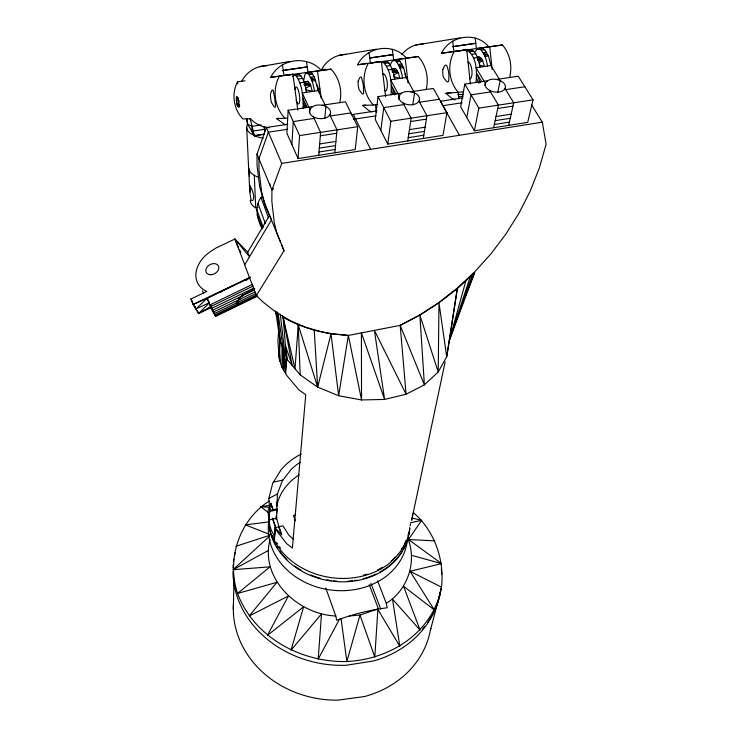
<?xml version="1.0" encoding="UTF-8"?>
<svg xmlns="http://www.w3.org/2000/svg" width="737" height="737" viewBox="0 0 737 737"><rect width="100%" height="100%" fill="white"/><g stroke="black" fill="none" stroke-linecap="round" stroke-linejoin="round"><path stroke-width="1.11" d="M279.959 338.09L279.913 339.941C280.115 351.153 277.462 363.977 285.68 373.106L286.693 357.924L279.913 339.941L275.656 310.885M269.143 501.04C238.926 520.479 226.37 559.567 237.554 593.469C254.062 637.413 301.286 662.683 346.878 661.513C390.592 659.422 433.31 632.3 441.481 587.122C444.632 559.641 434.471 530.714 413.337 512.574M475.964 82.691C477.014 71.95 477.032 57.753 467.802 50.558L465.858 50.678L471.763 49.996C474.831 51.341 476.24 54.602 477.548 57.468A20.111 7.481 83.8 0 1 480.008 67.122M303.193 108.265C302.981 97.054 302.75 83.889 295.261 74.944L293.888 74.981L292.773 76.408M252.938 200.197A7.536 2.377 76.4 0 1 250.985 199.718L249.76 191.887L249.843 185.871L250.377 186.793A7.536 2.377 76.4 0 1 253.04 192.919L253.841 196.567L253.335 199.395M233.316 609.02L234.025 578.683M274.256 539.742L275.067 527.572L274.514 540.138L272.883 537.586A38.766 32.529 5.6 0 1 269.152 526.577L269.355 518.47A69.914 58.767 8 0 0 329.872 589.904A69.914 58.767 8 0 0 407.598 537.807M279.406 349.366L279.13 356.865L279.636 355.464L279.259 358.514L279.867 361.545L279.387 348.721M275.988 519.272L276.126 516.093M300.355 462.21A64.801 53.672 7.9 0 0 291.124 469.469L282.317 480.856L277.388 493.993L276.651 518.231L279.065 527.112M278.07 313.004L283.128 348.665L282.114 367.487L281.949 345.46M312.451 106.672L288.149 110.274L286.877 133.277L298.061 158.566L355.234 149.556L357.721 126.69L345.441 101.789L322.014 105.262M409.615 527.885L409.404 531.561L407.92 535.403M278.697 328.527L277.932 341.664L279.259 358.514M269.18 519.686L269.641 510.557L277.001 508.899L276.716 513.136M268.95 523.74L269.705 510.538L268.839 498.461L272.708 483.269L281.101 469.736A72.622 60.158 7.9 0 1 301.221 454.056M279.001 355.216L279.913 339.941L279.369 333.133M282.372 315.5L283.146 317.5L286.389 357.491L283.736 370.343L284.758 353.069L280.3 314.229M291.87 144.563L293.243 121.577L314.109 118.436M298.061 158.566L299.563 135.608L288.149 110.274M276.743 506.126L277.048 501.639M293.437 539.355L288.683 534.979L282.971 525.84L275.104 527.637L274.533 536.029L273.132 533.8A38.923 32.594 5.6 0 1 269.171 519.926L269.134 519.023M391.071 94.907C391.494 83.935 391.458 70.245 383.019 62.184L381.351 62.267L387.118 61.604L388.906 62.912L392.333 69.296A20.452 6.403 82.8 0 1 394.765 79.135M309.651 112.816L309.899 109.398L302.216 92.917L318.209 90.596L325.818 106.515L324.824 118.5M287.798 124.267L266.333 127.51L257.001 154.134L257.056 165.539L259.71 187.069L265.55 206.517L271.456 219.967L244.675 264.887L256.338 295.638L262.584 301.663L276.034 312.239L290.618 320.835L306.177 327.44L322.566 332.083L331.014 333.677L348.352 335.427L338.642 395.751L331.005 333.797L317.665 387.146L298.255 324.851L294.984 368.74L283.146 317.5L298.255 324.851L314.257 330.277L331.005 333.797L348.352 335.427L400.191 325.367L419.878 315.095L438.985 302.806L457.308 288.618L474.637 272.635L449.404 340.227L446.696 356.763L438.211 372.01L424.383 384.843L406.087 394.24L384.603 399.426L361.545 399.951L338.642 395.751L317.665 387.146L300.18 374.847L287.412 359.831L286.389 357.491L285.376 372.682L286.38 375.004L298.964 389.937L305.754 394.746L292.377 548.052L286.601 543.611L275.914 529.746L275.104 527.637M318.743 155.304L320.604 132.384L313.308 116.722M269.899 185.134L270 183.974M334.847 152.771L336.984 129.869L329.78 114.788M246.434 118.593L247.558 124.203L252.091 126.368L251.658 130.956L254.422 135.691L264.62 134.152L254.523 135.682M325.763 587.997L335.777 615.985L336.698 620.278C352.959 614.234 370.038 609.914 387.229 607.776L386.28 603.308C407.92 590.245 417.538 560.802 407.46 537.559M401.508 93.148L378.035 96.621L375.262 119.468L387.773 144.084L442.992 135.378L446.954 112.669L433.365 88.431L410.749 91.775M303.533 81.19L304.86 74.695L306.03 73.258L311.134 72.696L314.303 76.759L318.209 90.596M380.845 130.458L383.737 107.62L403.876 104.59M387.773 144.084L390.803 121.273L378.035 96.621M398.726 99.182L399.187 95.792L390.628 79.743L406.087 77.496L414.535 93L412.775 104.912M407.745 140.942L411.117 118.16L402.992 102.922M423.296 138.482L426.935 115.737L418.929 101.052M445.102 362.024L411.67 520.248L412.029 518.139M409.836 527.978C408.943 542.496 399.408 554.196 389.062 563.593A71.682 59.798 7.9 0 1 275.094 541.907L272.69 535.698M410.177 525.942L410.518 523.915M412.379 516.038L412.738 513.929M335.777 615.985C298.218 614.566 259.581 578.803 270.092 539.42M487.479 80.775L464.807 84.129L460.643 106.801L474.361 130.781L527.71 122.36L533.035 99.827L518.258 76.215L496.397 79.458M466.761 117.505L471.063 94.843L490.52 91.922M474.361 130.781L478.829 108.136L464.807 84.129M484.937 85.593L485.388 83.355L476.01 67.712L490.953 65.547L500.174 80.646L497.705 92.466M493.652 127.741L498.433 105.133L489.543 90.292M262.16 228.885C256.872 218.705 253.74 205.365 262.289 195.959M508.677 125.364L513.707 102.793L504.965 88.495M430.334 630.494L440.44 592.198M465.931 280.659L449.404 340.227L457.308 288.618L446.696 356.763L438.985 302.806L438.211 372.01L419.878 315.095L424.383 384.843L400.191 325.367L419.906 314.939L439.049 302.446L457.437 288.001L474.84 271.704L491.054 253.703L505.84 234.136L518.986 213.186L530.235 191.049L539.355 167.972L546.117 144.24L542.312 122.176L531.543 104.875M474.462 52.355L477.198 49.075L479.179 48.946L481.243 50.19L484.052 54.418L485.351 55.293L485.02 56.399A20.083 7.573 83.9 0 1 487.479 66.044M470.27 276.651L449.404 340.227L472.454 274.652M390.444 64.773L391.605 62.065L393.079 60.609L394.792 60.517L396.607 61.825L399.168 66.164L400.458 67.058L400.062 68.191A20.424 6.504 82.9 0 1 402.494 78.011M266.333 127.51L281.764 163.393L271.935 190.017L271.852 201.376L274.293 222.758L276.762 232.671L284.003 250.737L256.338 295.638M244.988 80.812L237.461 81.825C231.28 93.811 233.518 109.177 242.86 118.906L250.479 118.823A31.405 29.71 81.9 0 0 269.456 127.759M405.967 540.442L403.738 546.209L401.333 549.222M306.03 73.258L307.44 73.221L308.987 74.584L312.101 81.125L315.814 80.628L313.022 78.804L311.272 79.052L312.562 79.965L312.101 81.125A20.765 5.343 81.9 0 1 314.496 91.13M461.565 305.652L462.827 302.456M464.513 298.19L474.637 272.635L472.546 276.725M339.481 619.163L318.2 659.154L321.507 613.903L291.023 650.191L303.607 606.8L267.448 635.368L288.388 596.003L249.217 615.939L276.946 582.331L237.554 593.469L270.028 566.836L233.076 569.692L269.235 536.462M210.939 307.67L198.566 313.557L193.039 304.464L190.883 298.992L206.885 291.391A30.042 22.184 -28.8 0 1 210.782 251.354L216.061 247.982L234.873 239.046L249.502 256.798L247.724 252.165L269.576 215.342M349.338 615.975L359.969 615.045L377.639 609.038L399.832 646.294L392.508 599.19L420.099 630.098L403.544 586.284L434.25 609.849L410.058 571.304L441.546 563.602L408.491 539.512L421.647 520.35L411.891 517.918M297.785 109.988L292.902 74.271L270.737 77.348C279.894 58.555 307.458 54.704 321.268 70.476L331.088 69.149A34.897 32.787 85.3 0 1 339.665 102.747M377.685 104.424L373.346 105.013A34.372 31.636 -89.4 0 1 368.279 63.336L357.592 64.792C366.381 46.532 393.263 42.433 406.465 58.159L418.275 56.546A34.372 31.636 -89.4 0 1 426.115 89.665M470.381 84.055L466.779 49.729L441.509 53.248C449.957 35.496 476.157 31.175 488.778 46.827L476.36 48.587L475.227 38.029M394.949 557.227L393.53 559.014A70.992 59.218 8 0 1 391.172 561.115M197.488 310.83L198.566 313.557L209.548 302.621L195.812 309.033L207.033 298.384L222.178 290.608L220.732 292.423M273.556 188.617L271.935 190.017L257.001 154.134M245.854 280.567L250.442 277.37M254.818 288.867L241.496 295.528L242.703 295.648L238.189 298.964L239.958 299.222L236.973 301.415L238.65 301.875L236.337 303.441L237.342 304.151M377.906 608.863L374.811 657.091L359.969 615.045L346.878 661.513L341.028 618.564M198.566 313.557L211.399 306.095M479.022 62.829L482.735 60.738L480.423 57.394L477.051 57.2M393.374 75.22L398.229 72.539L396.128 69.103L395.05 68.541L392.895 68.873M233.076 569.692L268.01 550.659M249.723 277.72L207.033 298.384L211.326 308.499L215.646 316.394L215.324 314.773M305.413 88.357L310.756 85.474L307.965 81.337L303.616 82.019M268.839 498.461L277.388 493.993M222.334 290.968L250.359 277.223L193.039 304.464L207.033 298.384L209.05 301.774M209.769 304.989L252.634 284.252M210.487 306.656L253.381 285.901M211.326 308.499L253.887 288.066M212.228 310.388L254.164 290.102M213.14 312.193L255.085 291.907M213.988 313.805L255.877 293.538M214.725 315.086L256.568 294.846M215.287 315.97L257.047 295.777M215.646 316.394L257.406 296.191M236.678 103.466C234.919 81.614 243.173 118.97 236.678 103.466L238.77 102.563M238.088 99.946L236.282 100.665L239.663 100.987M239.516 105.087L237.526 105.87L239.811 105.888M490.953 65.547L488.484 55.929L485.674 54.188L484.052 54.418L484.596 55.542L485.351 55.293M406.087 77.496L403.655 67.712L400.845 65.925L399.168 66.164L399.675 67.316L400.458 67.058M311.742 80.232L312.562 79.965M235.849 546.31L269.853 535.265M238.115 97.671L236.236 98.242L238.42 98.353M307.154 81.577L307.965 81.337L303.957 82.332M237.296 105.483L239.378 104.857M394.055 68.808L395.05 68.541L391.762 69.37M477.134 57.394L479.188 56.86L478.027 57.154M295.666 515.043L293.446 515.55L295.288 520.746M277.204 509.774L269.678 511.46L270.719 503.417L272.92 509.82M273.399 482.145L282.934 480.054M410.656 522.708L421.647 520.35M237.056 105.069L239.23 104.608M259.47 66.726L290.194 61.42M338.863 55.441L376.579 49.158M250.156 200.271L251.068 203.559L253.666 206.59L255.73 207.871L257.987 207.502M415.806 45.031L460.045 37.891M252.091 126.368L261.11 124.94M281.764 163.393L542.312 122.176M236.973 104.774L239.184 104.433M408.795 133.802L424.438 131.361M319.324 148.128L335.519 145.594M495.153 120.656L510.253 118.289M408.224 137.653L423.821 135.203M319.01 151.997L335.16 149.464M494.343 124.47L509.405 122.112M410.61 121.541L426.391 119.118M320.328 135.792L336.671 133.268M497.724 108.496L512.961 106.146M409.413 129.648L425.102 127.206M319.665 143.945L335.906 141.421M496.019 116.529L511.174 114.171M390.803 121.273L446.954 112.669M299.563 135.608L357.721 126.69M478.829 108.136L533.035 99.827M268.765 512.998L260.87 506.715L268.839 505.499M458.663 96.842L463.168 96.16M351.07 114.732L377.068 110.808M462.947 97.855L440.367 101.264L459.427 135.286M287.605 129.27L268.351 132.19L258.954 158.823L258.982 170.219L261.607 191.731L264.141 201.726L271.456 219.967M353.318 119.293L375.981 115.856M442.854 105.704L462.099 102.784M282.243 70.669L307.246 66.92L283.229 70.319M299.83 82.912L304.105 82.277A20.793 5.233 81.8 0 1 306.491 92.291M388.196 69.923L392.333 69.296M473.55 58.066L477.548 57.468M419.565 102.231L439.427 99.246M330.351 115.995L350.913 112.899M505.665 89.638L524.855 86.754M253.252 131.029L264.574 129.325M369.596 58.094L392.968 54.621L369.744 57.91M471.8 54.363L475.77 53.773M452.352 46.753L475.798 43.308L453.329 46.495M298.338 79.025L302.594 78.398L304.105 82.277M386.575 66.118L390.684 65.519M317.702 89.066L319.867 88.753M392.01 71.821L397.492 71.038L392.95 71.342M304.409 84.746L310.084 83.926L303.939 84.35M477.696 59.881L481.934 59.273L477.521 59.559M357.592 64.792L381.379 61.484L385.617 96.685M270.737 77.348L292.902 74.271M406.465 58.159L393.632 59.973L392.314 49.259M371.347 63.014L418.275 56.546M441.509 53.248L466.779 49.729M321.268 70.476L308.002 72.355L306.491 61.484M284.104 75.57L331.088 69.149M509.571 77.597A33.865 30.503 -86.2 0 0 502.441 44.957L489.746 46.753L492.132 69.407M393.079 60.609L398.367 60.01L400.191 61.318L403.655 67.712L400.062 68.191L399.675 67.316M383.019 62.184L387.118 61.604M394.792 60.517L398.367 60.01M293.888 74.981L299.498 74.345L302.594 78.398M477.198 49.075L482.634 48.458L484.706 49.701L488.484 55.929L485.02 56.399L484.596 55.542M295.261 74.944L299.498 74.345M307.44 73.221L311.134 72.696M467.802 50.558L471.763 49.996M479.179 48.946L482.634 48.458M384.797 63.493L388.906 62.912M396.607 61.825L400.191 61.318M296.771 76.316L301.028 75.718M308.987 74.584L312.7 74.059M469.828 51.811L473.799 51.24M481.243 50.19L484.706 49.701M381.379 61.484L370.398 62.986L369.053 52.474M325.588 69.167L321.461 69.729A30.622 28.513 87.8 0 1 346.289 54.446M454.029 51.636L502.441 44.957M455.061 99.919L451.993 98.518L445.848 93.295L451.44 92.53M371.844 111.95L369.053 110.716L362.613 105.437L365.792 105.004M445.848 93.295L463.711 91.867M285.164 124.737L276.486 118.565L278.678 118.27M276.486 118.565L287.421 118.178M401.997 63.926L398.376 64.386L400.845 65.925M314.303 76.759L310.553 77.228L313.022 78.804M269.309 521.833L245.403 524.873L269.853 534.5M486.706 52.235L483.205 52.677L485.674 54.188M457.705 94.658L463.297 94.364M362.613 105.437L373.346 105.013M477.318 58.582L481.629 58.711M391.743 70.301L397.215 70.466M304.28 83.18L309.826 83.345M304.289 85.17L310.756 85.474L312.267 91.241L305.791 89.794M392.968 72.29L398.229 72.539L399.795 78.205L393.521 76.768M477.594 60.489L482.735 60.738L484.347 66.293L479.271 65.105M408.491 539.512L434.701 540.866M260.87 506.715L268.692 507.277M411.697 555.348L441.546 563.602M258.199 177.138C253.878 175.692 249.198 172.725 248.609 167.815M410.058 571.304L441.481 587.122M263.349 138.243A26.431 12.105 -1.3 0 1 254.597 135.792L250.313 133.36A26.431 12.105 -1.3 0 1 247.558 124.203L247.254 118.786M247.724 252.165L234.873 239.046L244.748 264.767M384.419 90.2L384.898 90.697A8.522 2.644 82.7 0 0 387.376 85.345A8.522 2.644 82.7 0 0 384.889 74.934L384.152 74.188A8.522 2.644 82.7 0 0 382.798 74.409M276.393 542.579L277.692 543.98M210.496 305.182L214.089 313.271M275.325 527.968L281.451 534.601L278.761 526.798M316.643 84.202L318.531 88.532L319.333 92.908M254.597 135.792L247.558 124.203L247.273 118.629M190.883 298.992L192.541 301.728M481.74 81.724L476.526 73.009L480.192 82.526M236.006 240.99L234.873 239.046L238.53 247.411M194.743 306.537L195.434 307.569L195.351 306.942M395.999 94.06L391.246 85.114L394.7 94.843M353.327 114.392L370.61 149.335M242.639 294.763L242.998 295.509M193.693 304.427L194.052 305.173M476.507 78.122L478.921 83.318M307.209 107.556L302.935 98.371L305.966 107.685M257.158 215.066L258.945 219.156M239.451 249.502L240.824 252.644M391.393 90.292L393.051 94.216M193.103 303.036L193.37 303.69M271.889 221.026L280.539 242.243M281.405 244.371L284.003 250.737M213.785 311.733L214.117 312.552M377.602 580.848L386.28 603.308M269.152 526.577L269.935 528.604M370.914 583.28L380.716 608.928M369.246 584.736L378.671 609.481M303.276 103.604L304.786 107.63M260.999 197.516L268.471 217.839M258.005 203.44L265.412 223.735M256.706 209.428L263.275 227.549M259.304 219.967L261.985 227.383M270.811 503.03L273.132 509.774M278.973 526.752L281.783 534.896M272.598 518.24L275.822 527.646M272.386 518.286L275.61 527.701M404.972 73.82L406.05 77.744M276.43 517.374L276.651 518.231L269.171 519.926L268.95 523.5L268.121 510.824A71.682 59.798 7.9 0 1 268.379 508.613M263.874 126.543L265.034 131.195M250.156 118.583L254.422 135.691M275.73 311.769L276.679 316.256M348.352 335.427L361.545 399.951L361.406 332.894L384.603 399.426L374.405 330.369L406.087 394.24L400.191 325.367M283.146 317.5L292.193 365.451L285.431 345.681L287.412 359.831M282.437 64.81L283.975 75.478M317.5 71.074L321.231 98.307M237.461 81.825L237.747 84.018M405.147 58.398L408.114 83.005M375.455 104.765L376.285 112.006M452.73 41.134L453.891 51.498M458.248 92.669L458.865 98.822M277.315 311.944L279.913 339.941M314.257 330.277L317.665 387.146M249.152 169.694L249.475 176.401M249.898 185.346L250.212 192.053M246.683 127.354L249.567 187.88M254.274 175.259L255.73 207.871M298.255 324.851L300.18 374.847M283.128 348.665L283.736 370.343M276.559 506.374A63.962 53.35 7.9 0 1 299.047 474.886M382.319 567.389A70.992 59.218 8 0 1 377.455 569.996M366.851 574.16A70.992 59.218 8 0 1 363.516 575.09M280.539 548.245A70.992 59.218 8 0 1 279.286 546.532M408.491 535.863A70.66 59.089 8 0 1 339.453 581.769A70.66 59.089 8 0 1 269.908 530.622M268.876 523.915A70.66 59.089 8 0 1 268.701 518.378M296.09 100.011A8.66 2.156 81.8 0 0 297.315 103.033L297.951 103.825A8.66 2.156 81.8 0 0 299.766 98.491A8.66 2.156 81.8 0 0 297.315 87.887L296.67 87.113A8.66 2.156 81.8 0 0 294.938 89.665M408.003 537.955A70.651 59.061 8 0 1 403.323 549.369M402.162 551.35A70.651 59.061 8 0 1 379.887 572.105M375.916 574.132A70.651 59.061 8 0 1 363.295 578.692M356.855 580.102A70.651 59.061 8 0 1 354.672 580.452M352.47 580.738A70.651 59.061 8 0 1 348.067 581.143M336.864 581.097A70.651 59.061 8 0 1 333.493 580.793M331.263 580.516A70.651 59.061 8 0 1 326.85 579.789M320.282 578.25A70.651 59.061 8 0 1 310.793 574.989M300.954 570.097A70.651 59.061 8 0 1 294.662 565.97M286.951 559.466A70.651 59.061 8 0 1 279.719 551.129M277.794 548.319A70.651 59.061 8 0 1 276.605 546.403M275.5 544.459A70.651 59.061 8 0 1 272.248 537.374M269.106 524.09A70.651 59.061 8 0 1 268.858 519.649M409.311 531.451A70.651 59.061 8 0 1 408.538 535.79M430.73 628.246A99.467 87.381 8.9 0 1 364.474 696.539L337.878 700.15A99.467 87.381 8.9 0 1 233.454 604.441M440.993 588.909A104.092 89.49 8.7 0 1 427.875 622.111M424.521 626.643A104.092 89.49 8.7 0 1 422.356 629.278M441.297 568.844A104.092 89.49 8.7 0 1 441.73 574.381M440.754 588.845A104.516 89.932 8.6 0 1 374.046 660.849L346.243 665.271A104.516 89.932 8.6 0 1 232.947 571.47M233.003 568.089A104.516 89.932 8.6 0 1 233.205 564.708M233.555 561.336A104.516 89.932 8.6 0 1 233.869 559.107M234.458 555.79A104.516 89.932 8.6 0 1 235.186 552.529M458.469 92.576A33.865 30.503 -86.2 0 1 454.121 51.526M401.831 54.464A30.208 27.61 -88.4 0 1 423.01 44.073M203.642 293.262A29.747 22.119 -28.8 0 1 202.435 290.774M467.848 62.23A8.374 3.095 83.7 0 1 468.668 62.387L469.506 63.115A8.374 3.095 83.7 0 1 472.021 72.29A8.374 3.095 83.7 0 1 469.745 78.877M285.173 118.482A34.897 32.787 85.3 0 1 279.341 76.187M241.672 81.263A31.065 29.406 81.5 0 1 267.126 65.704M358.145 81.217L358.09 82.995A8.558 2.515 82.8 0 0 358.974 89.444L361.849 93.581A8.264 2.331 67.5 0 0 363.673 93.203L363.516 88.449A8.558 2.515 82.8 0 0 362.632 81.927L361.489 77.514A8.291 2.368 -82 0 0 359.545 77.993L358.145 81.217M442.863 69.278L442.725 71.038A8.411 2.976 83.7 0 0 443.508 77.394L446.53 81.439A8.098 2.773 68 0 0 448.713 81.006L448.907 76.279A8.411 2.976 83.7 0 0 448.124 69.858L446.769 65.556A8.19 2.791 -80.8 0 0 444.466 66.081L442.863 69.278M270.488 93.958L270.47 95.967A8.697 2.018 81.8 0 0 271.446 102.517L274.164 106.754A8.429 1.852 66.8 0 0 275.61 106.423L275.085 101.642A8.697 2.018 81.8 0 0 274.1 95.027L273.178 90.504A8.402 1.916 -83.2 0 0 271.603 90.927L270.488 93.958M505.37 87.602L504.679 89.14A10.263 6.338 10 0 1 491.33 91.148L489.027 90.052A10.263 6.338 10 0 1 485.222 83.696C487.94 77.661 496.627 78.546 501.501 81.273A10.263 6.338 10 0 1 505.37 87.602M419.399 100.131L418.588 101.715A10.419 6.578 7.7 0 1 404.76 103.797L402.485 102.673A10.419 6.578 7.7 0 1 399.003 96.151C402.015 90.117 410.776 90.715 415.852 93.645A10.419 6.578 7.7 0 1 419.399 100.131M330.323 113.839L329.384 115.469A10.604 6.817 5.1 0 1 315.067 117.616L312.801 116.464A10.604 6.817 5.1 0 1 309.678 109.767C312.995 103.742 321.857 104.037 327.127 107.169A10.604 6.817 5.1 0 1 330.323 113.839M210.653 274.763A6.937 5.113 -29 0 0 218.603 266.352A6.937 5.113 -29 0 0 207.622 266.398A6.937 5.113 -29 0 0 210.653 274.763"/></g></svg>
